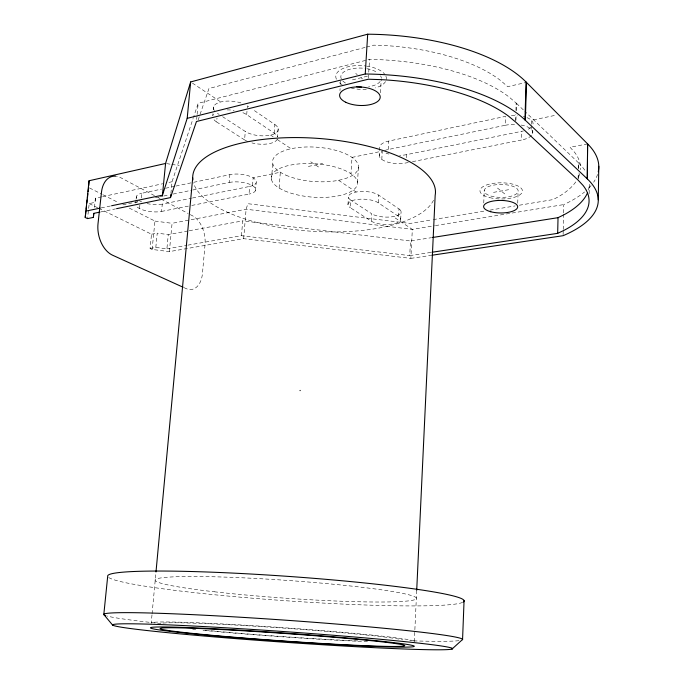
<?xml version="1.0" encoding="UTF-8"?>
<svg xmlns="http://www.w3.org/2000/svg" width="684" height="684" viewBox="0 0 684 684"><rect width="100%" height="100%" fill="white"/><g stroke="black" fill="none" stroke-linecap="round" stroke-linejoin="round"><path stroke-width="0.51" stroke-dasharray="3.42 2.56" d="M589.155 193.692L589.317 184.261A140.742 54.464 1.3 0 1 588.154 191.135M578.1 179.08L578.219 172.958M578.296 168.88L578.416 162.766L524.902 111.415M578.348 178.285L578.45 173.189M578.544 168.093L578.416 162.766M563.112 234.663L563.206 230.508M563.231 229.473L563.573 213.912M563.599 212.869L563.787 204.576A149.206 59.645 1.2 0 0 584.555 191.965M531.143 129.173L531.263 125.215M531.288 124.232L531.4 120.273L556.46 115.092M532.716 133.371L532.802 130.43M517.737 203.199L518.096 191.623A16.989 6.455 0.3 0 0 494.13 185.031A16.989 6.455 0.3 0 0 491.326 196.154A16.989 6.455 0.3 0 0 518.096 191.623M412.486 161.663L521.43 140.058L521.695 131.328A19.323 8.311 -0.6 0 0 523.474 130.918M515.616 120.94L515.821 114.63M515.95 110.432L516.189 103.07L509.118 97.034A153.832 66.057 2.6 0 0 382.638 59.816L369.531 59.397L198.163 103.31L193.478 117.392M515.958 120.162L516.129 114.903M516.258 110.705L516.189 103.07M384.485 150.591A18.058 7.387 2.2 0 1 388.238 149.514L505.211 125.292L505.51 116.365L388.717 141.066A18.023 7.49 2.2 0 0 379.791 147.334L379.304 155.687M483.759 203.011L484.238 190.417M414.307 641.669L416.71 590.318M187.895 245.146L241.461 235.723L409.742 255.611L410.486 240.982L431.57 237.656M98.795 208.304L151.506 234.219L150.078 248.463L152.122 249.438L169.358 251.609L243.675 238.682L410.853 258.381L412.332 229.371L393.163 216.623M400.696 219.402L401.089 211.937M406.476 157.739L406.638 154.627L521.695 131.328M398.592 216.435L398.994 208.936L378.645 195.094A16.254 6.113 3 0 0 356.253 191.99A16.254 6.113 3 0 0 350.901 200.215L350.422 207.791L371.224 221.129A15.886 5.72 2.7 0 0 392.855 223.993A15.886 5.72 2.7 0 0 398.592 216.435L378.201 202.78A16.279 6.028 3 0 0 355.774 199.685A16.279 6.028 3 0 0 350.422 207.791M388.238 149.514L388.717 141.066M378.201 202.78L378.645 195.094M381.8 159.44L382.279 151.13L352.003 157.397L350.969 173.787M371.224 221.129L371.66 213.724L350.901 200.215M380.458 92.81L381.244 79.344M368.394 78.173L369.531 59.397M357.493 182.577L358.484 166.426M347.976 204.704L348.455 197.086M339.957 90.604L340.093 88.535M340.367 84.406L340.709 79.241M300.045 390.966L300.114 390.094M279.123 188.04L280.329 172.231L253.157 177.849L252.516 185.638M271.471 179.541L272.728 163.493M278.166 128.609L277.507 137.116A18.383 7.678 5.3 0 0 274.207 133.106L246.702 114.673A18.964 8.131 6 0 0 240.734 111.894M274.207 133.106L274.882 124.548L252.584 109.389M255.534 190.545L256.158 182.825M241.461 235.723L242.692 220.881L410.486 240.982M243.675 238.682L246.103 209.236L247.899 203.704L410.118 223.454L432.177 219.778M191.759 205.448L249.027 194.085L249.66 186.424A16.553 6.318 5.5 0 0 253.054 177.789A16.553 6.318 5.5 0 0 229.867 174.651L193.572 182.329M101.625 196.847L95.409 198.18L95.059 202.353L89.211 203.593L87.638 217.606M247.882 141.579A18.383 7.678 5.3 0 1 244.581 139.895L245.291 131.465L222.651 116.725M246.702 114.673L247.189 108.816M247.275 107.841L247.437 105.892L249.147 107.055M192.862 189.981L229.2 182.457L229.867 174.651M244.581 139.895L216.648 121.974L216.99 118.127M212.972 113.698L212.792 115.639A18.964 8.131 6 0 1 214.032 113.664M213.322 109.816L213.588 106.901M151.985 614.899L151.207 623.235A132.012 4.591 4 0 1 276.285 627.194A132.012 4.591 4 0 1 414.265 641.147M152.087 613.856L155.884 573.064M196.65 119.486L197.026 115.442M197.129 114.433L198.163 103.31M169.358 251.609L172.077 223.309L246.103 209.236L412.332 229.371L434.417 225.754M170.906 193.375L172.035 181.747L193.136 118.392M150.078 248.463L155.815 247.437L166.896 248.839L168.273 234.578L188.185 230.91M152.122 249.438L154.952 221.086L128.481 207.697M155.815 247.437L157.226 233.158L168.273 234.578M137.227 207.09A15.869 5.592 6.9 0 0 161.561 211.433L162.288 204.123L191.409 198.223M139.51 208.543L140.049 203.302M141.237 197.941L141.708 193.29L161.415 189.126M135.706 203.003L136.039 199.839M136.15 198.787L136.364 196.676M94.495 207.372L95.409 198.18M198.138 120.042L208.962 88.51L365.487 47.324M366.521 47.051L373.729 45.161L383.271 45.46A143.589 63.578 2.6 0 1 500.765 80.644L507.682 86.646L526.483 82.396M352.457 79.866L369.719 75.591M102.66 196.624L162.715 183.748M168.931 182.414L172.035 181.747M165.571 188.245L174.899 186.27M175.942 186.057L192.529 182.542M101.198 207.919L111.578 205.756M155.482 197.727L158.594 197.077M159.637 196.864L162.749 196.222M163.792 196.009L168.982 194.931M173.129 194.068L191.819 190.195M122.812 204.824L140.263 201.207M308.339 166.434L322.668 163.467M100.984 211.878L115.51 208.894M192.452 198.009L249.66 186.424M161.561 211.433L190.716 205.653M408.297 162.501L406.202 162.912A18.058 7.387 2.2 0 1 384.588 160.996A18.058 7.387 2.2 0 1 381.629 152.053M587.616 143.905L570.054 147.248L574.594 152.31A131.439 52.471 1.2 0 1 580.459 169.726M151.506 234.219L157.226 233.158M189.237 230.713L242.692 220.881M166.896 248.839L186.852 245.334M493.497 192.358L508.853 189.665M433.228 219.598L484.691 211.005M489.941 210.133L515.155 205.918M519.353 205.217L552.963 199.608L557.469 197.291A131.439 52.471 1.2 0 0 576.441 180.909M435.469 225.583L563.787 204.576M409.742 255.611L430.877 252.43M410.853 258.381L430.8 255.414M299.712 390.564L300.447 390.496M154.952 221.086L172.077 223.309M166.622 163.63L170.812 164.263M171.864 164.417L179.208 165.528M184.124 287.699L186.057 288.58A23.205 14.373 80 0 0 202.455 273.429L205.029 244.761A23.145 14.176 79 0 0 192.777 215.939L189.04 213.955M89.211 203.593L97.838 207.833M89.544 187.98L101.907 194.239M102.856 194.718L118.058 202.413M154.481 195.615L120.863 177.763A25.009 16.211 76.3 0 0 116.477 176.267M158.218 197.599L160.09 198.591M161.022 199.087L188.109 213.459M217.427 113.322L219.162 114.459M192.418 83.115L220.77 101.967M270.582 135.099L273.147 136.8M277.422 139.647L291.093 148.744M310.707 161.783L320.189 168.093M338.554 180.302L356.15 192.007M355.731 73.436L357.253 74.667M361.049 77.737L362.546 78.951M497.499 188.066L504.758 193.94M516.497 103.352L524.141 110.688M578.647 162.997L583.255 168.076A140.742 54.464 1.3 0 1 585.564 171.428M357.852 640.917A122.479 4.249 4 0 1 204.285 630.092M162.929 623.107A122.479 4.249 4 0 1 283.655 628.1A122.479 4.249 4 0 1 402.987 639.933M367.488 641.678A132.012 4.591 4 0 1 201.01 630.135M195.761 629.613A132.012 4.591 4 0 1 192.708 629.306M462.615 602.365A178.669 12.226 4 0 1 284.211 600.629A178.669 12.226 4 0 1 108.705 577.51M458.981 640.66A179.892 6.951 4 0 1 409.69 640.763M160.979 623.56A179.892 6.951 4 0 1 106.858 615.976M521.165 125.061A19.357 8.199 -0.5 0 1 532.066 134.782M531.528 135.458A19.357 8.199 -0.5 0 1 521.43 140.058M505.211 125.292A19.357 8.199 -0.5 0 1 515.214 124.462M136.39 202.695A15.869 5.592 6.9 0 1 137.501 201.908M229.2 182.457A16.578 6.233 5.5 0 1 252.413 185.578A16.578 6.233 5.5 0 1 249.027 194.085M579.793 173.531A131.439 52.471 1.2 0 1 578.006 178.182M162.288 204.123A15.852 5.677 6.9 0 1 146.975 203.55M141.708 201.891A15.852 5.677 6.9 0 1 137.98 199.737M136.655 198.189A15.852 5.677 6.9 0 1 141.708 193.29M406.638 154.627A18.023 7.49 2.2 0 1 399.584 155.336M388.845 154.037A18.023 7.49 2.2 0 1 385.99 153.105M531.117 127.318A19.323 8.311 -0.6 0 1 526.885 129.806M511.393 115.587A19.323 8.311 -0.6 0 1 517.523 115.63M523.286 116.502A19.323 8.311 -0.6 0 1 525.004 116.964M526.988 117.639A19.323 8.311 -0.6 0 1 532.973 124.531M398.994 208.936A15.86 5.805 2.6 0 1 393.266 216.606A15.86 5.805 2.6 0 1 371.66 213.724M597.559 174.411A149.206 59.645 1.2 0 1 593.635 182.235M591.079 185.586A149.206 59.645 1.2 0 1 586.102 190.639M216.648 121.974A18.964 8.131 6 0 1 212.844 117.776M227.156 109.91A18.964 8.131 6 0 1 234.125 110.363M277.319 139.108A18.383 7.678 5.3 0 1 251.926 142.913M380.159 81.516A20.264 9.508 2.9 0 1 368.676 86.714M345.48 83.038A20.264 9.508 2.9 0 1 341.752 79.652M341.299 78.831A20.264 9.508 2.9 0 1 365.863 68.528M366.889 68.708A20.264 9.508 2.9 0 1 377.748 72.863M380.56 75.804A20.264 9.508 2.9 0 1 381.304 78.309M274.882 124.548A18.348 7.789 5.3 0 1 270.702 135.064A18.348 7.789 5.3 0 1 245.291 131.465M214.374 110.534A18.93 8.251 6.1 0 1 220.718 101.976A18.93 8.251 6.1 0 1 242.35 103.378M433.485 200.292A121.632 46.529 4 0 1 310.305 231.141A121.632 46.529 4 0 1 193.563 183.107M385.511 81.584A25.325 11.893 2.9 0 1 375.251 87.928M366.316 89.356A25.325 11.893 2.9 0 1 351.439 88.125M342.145 84.636A25.325 11.893 2.9 0 1 338.785 82.242M336.46 79.267A25.325 11.893 2.9 0 1 365.641 65.98M366.581 66.109A25.325 11.893 2.9 0 1 385.041 74.65M385.904 76.198A25.325 11.893 2.9 0 1 385.887 80.84M214.34 591.78A131.02 8.926 4 0 0 416.308 598.833A131.02 8.926 4 0 0 226.772 577.168A131.02 8.926 4 0 0 214.34 591.78M284.8 190.93A43.203 16.732 4 0 0 356.338 186.852A43.203 16.732 4 0 0 302.029 163.69A43.203 16.732 4 0 0 284.8 190.93M285.989 175.19A43.075 17.228 4 0 0 357.33 170.829A43.075 17.228 4 0 0 303.226 147.12A43.075 17.228 4 0 0 285.989 175.19M489.838 197.659A21.238 8.071 0.3 0 0 522.431 191.306A21.238 8.071 0.3 0 0 491.351 183.697A21.238 8.071 0.3 0 0 489.838 197.659"/><path stroke-width="1.03" d="M598.261 199.754L598.791 166.28M431.852 255.252L563.094 235.698A150.138 56.25 1.4 0 0 587.291 178.9L587.616 143.905L526.082 82.02A163.048 72.324 2.6 0 0 367.684 34.2L190.656 81.943L165.571 163.467L162.441 195.188L111.578 205.756M587.291 178.9L587.616 143.905M431.929 252.268L557.674 233.347L558.033 217.674L564.18 214.665A140.742 54.464 1.3 0 0 587.402 193.068M586.992 178.592L524.944 119.88L526.082 82.02M525.346 120.239L526.483 82.396M462.572 639.36L464.06 600.629M416.71 590.318L435.178 195.231A121.632 46.529 4 0 0 315.162 138.202A121.632 46.529 4 0 0 192.871 179.96M162.441 195.188L187.194 118.349L365.239 73.983L367.684 34.2M93.828 213.399L93.383 217.418L87.526 218.606L85.209 217.503L89.057 180.756L165.571 163.467M88.732 185.578L89.057 180.756M93.383 217.418L93.717 213.374L99.95 212.091M155.986 571.995L192.708 177.857M187.194 118.349L190.656 81.943M116.545 208.68L170.496 197.599L170.803 194.436M103.84 614.215L107.764 575.603A178.669 12.226 4 0 1 297.566 577.065A178.669 12.226 4 0 1 463.35 601.963M85.209 217.503L85.799 212.331M86.15 209.227L86.5 206.123M86.842 203.02L87.193 199.916M87.432 197.847L87.894 193.709M88.133 191.64L88.595 187.501M170.496 197.599L196.462 121.504L368.325 79.216L381.484 79.66A154.362 64.142 2.7 0 1 508.486 116.109L515.89 122.256L578.083 180.097L582.93 185.27A141.186 52.856 1.4 0 1 563.838 230.44L557.674 233.347M452.013 649.065A170.53 5.31 4 0 0 209.911 626.903A170.53 5.31 4 0 0 185.526 634.376A170.53 5.31 4 0 0 452.013 649.065L461.88 640.096A179.892 6.951 4 0 0 277.789 619.644A179.892 6.951 4 0 0 105.746 615.643M85.628 211.151L100.163 208.133M432.621 237.485L558.033 217.674M183.158 287.263L112.578 255.209A25.052 16.476 77.3 0 1 98.026 223.591L101.489 192.17A25.009 16.211 76.3 0 1 115.75 176.181M104.233 615.027L112.783 625.296M587.915 144.221A149.206 59.645 1.2 0 1 598.278 171.727M365.239 73.983A164.177 68.289 2.7 0 1 524.944 119.88M361.562 87.124A20.264 9.508 2.9 0 1 356.39 86.663M216.529 635.718A122.581 3.796 4 0 0 404.62 645.824A122.581 3.796 4 0 0 226.233 629.81A122.581 3.796 4 0 0 216.529 635.718M210.587 635.479A132.123 4.095 4 0 0 414.085 646.474A132.123 4.095 4 0 0 222.727 629.22A132.123 4.095 4 0 0 210.587 635.479M490.761 211.749A17.04 6.276 0.4 0 0 517.608 207.406A17.04 6.276 0.4 0 0 493.557 200.951A17.04 6.276 0.4 0 0 490.761 211.749M345.702 102.241A20.332 9.251 3 0 0 379.586 99.325A20.332 9.251 3 0 0 354.44 87.073A20.332 9.251 3 0 0 345.702 102.241"/></g></svg>
